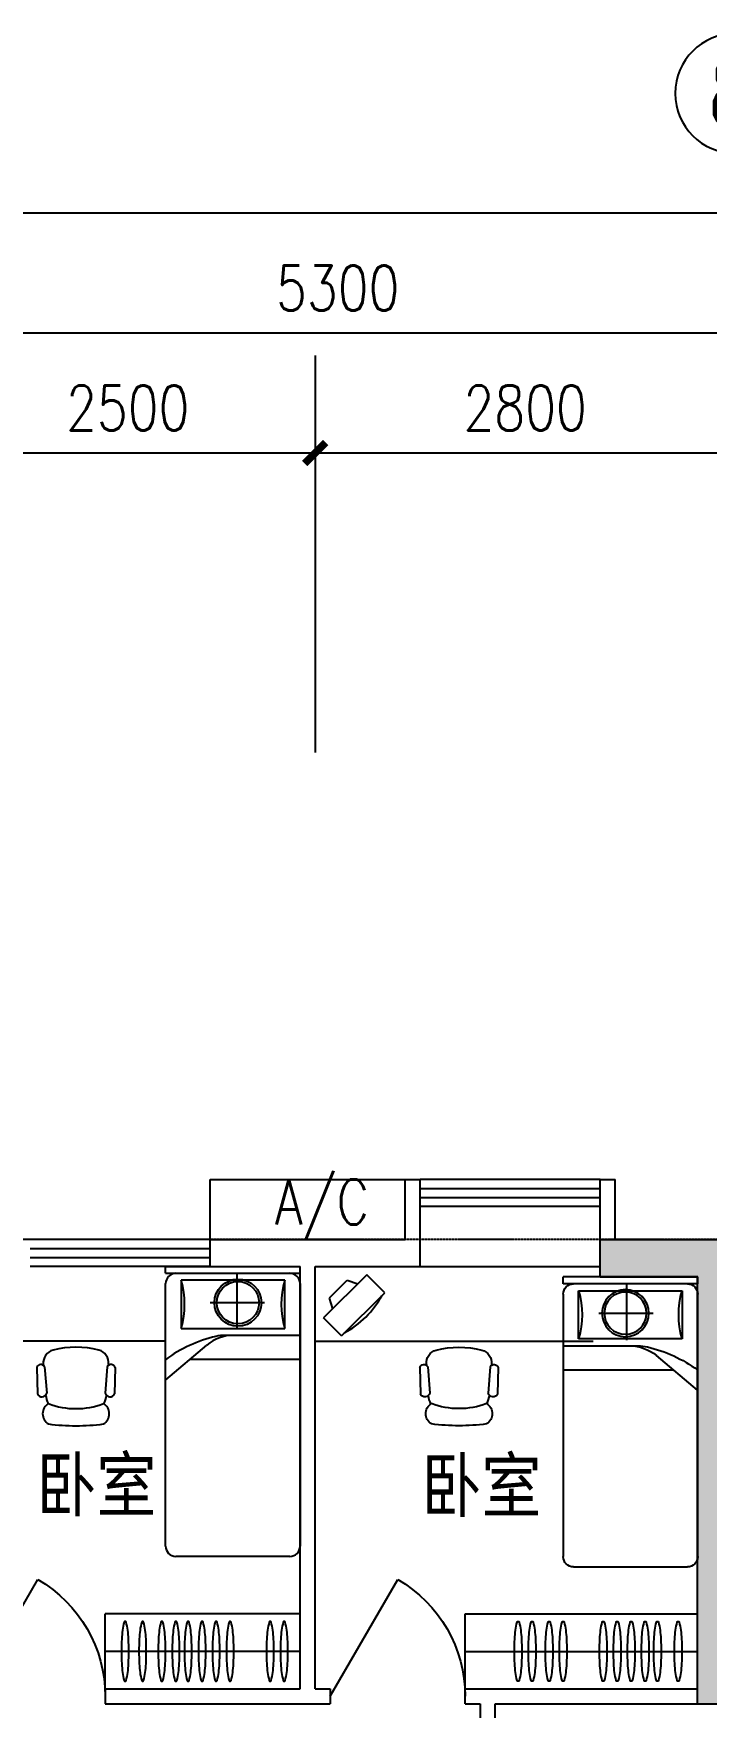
# Model space of a CAD drawing. Header units: millimetres. Extents: x 1460 to 36657, y 698 to 48137.
# Drawn here: x 21028 to 25516, y 36962 to 48137 of the extents above; entities that cross this region are included whole.
import ezdxf
from ezdxf.enums import TextEntityAlignment as Align

# ---------------------------------------------------------------- set-up
doc = ezdxf.new("R2010")
doc.units = ezdxf.units.MM
doc.linetypes.add('DOTE', pattern=[2.42, 2, -0.2, 0.02, -0.2])
for name, color, linetype in [('AXIS', 3, 'Continuous'), ('AXIS_TEXT', 7, 'Continuous'), ('DOTE', 1, 'DOTE'), ('F', 12, 'Continuous'), ('MC', 4, 'Continuous'), ('SO', 9, 'Continuous'), ('WALL', 4, 'Continuous'), ('WINDOW', 5, 'Continuous'), ('WINDOW_TEXT', 7, 'Continuous')]:
    doc.layers.add(name, color=color, linetype=linetype)
doc.styles.add('ATT', font='TXT')
doc.styles.add('COMPLEX', font='COMPLEX')
doc.styles.add('DIM_FONT', font='SIMPLEX.shx', dxfattribs={"width": 0.8})
doc.styles.add('HZTXT', font='SIMPLEX', dxfattribs={"bigfont": 'HZTXT'})
doc.styles.add('SIMPLEX', font='SIMPLEX.SHX')
doc.dimstyles.new('AXIS', dxfattribs={"dimtxt": 300, "dimasz": 1, "dimexe": 250, "dimexo": 300, "dimgap": 150, "dimtad": 1, "dimdec": 0, "dimdsep": 46, "dimtxsty": 'DIM_FONT', "dimblk": '_DIMX', "dimblk1": 'ARCHTICK', "dimblk2": 'ARCHTICK', "dimcen": 0.1, "dimse1": 1, "dimse2": 1, "dimclrt": 7, "dimadec": 0, "dimazin": 0, "dimtfac": 1, "dimtdec": 0, "dimtix": 1, "dimtmove": 2, "dimatfit": 3, "dimldrblk": '_DIMX', "dimfxl": 1, "dimtolj": 1, "dimtzin": 0, "dimarcsym": 0})

# ---------------------------------------------------------------- blocks, each defined once
blk = doc.blocks.new('_DIMX')
at = {"const_width": 50}
blk.add_lwpolyline([(-70, -70), (70, 70)], dxfattribs=at)
blk = doc.blocks.new('*D128')
at = {"layer": 'AXIS', "color": 0, "lineweight": -2, "transparency": 16777216}
blk.add_line((27406, 46937), (5408, 46937), dxfattribs=at)
at = {"layer": 'DEFPOINTS', "color": 0, "transparency": 16777216}
for p in [(5407, 46937), (5407, 43337), (27407, 43337)]:
    blk.add_point(p, dxfattribs=at)
at = {"layer": 'AXIS', "color": 0, "lineweight": -2, "transparency": 16777216, "rotation": 180}
blk.add_blockref('_DIMX', (5407, 46937), dxfattribs=at)
at = {"layer": 'AXIS', "color": 0, "lineweight": -2, "transparency": 16777216}
blk.add_blockref('_DIMX', (27407, 46937), dxfattribs=at)
at = {"layer": 'AXIS', "color": 7, "transparency": 16777216, "insert": (17266, 47387), "char_height": 300, "attachment_point": 5, "style": 'DIM_FONT'}
blk.add_mtext('\\A1;22000', dxfattribs=at)
blk = doc.blocks.new('_ARCHTICK')
at = {"color": 0, "linetype": 'ByBlock', "const_width": 0.15}
blk.add_lwpolyline([(-0.5, -0.5), (0.5, 0.5)], dxfattribs=at)
blk = doc.blocks.new('*D103')
at = {"layer": 'AXIS', "color": 0, "lineweight": -2, "transparency": 16777216}
blk.add_line((25706, 46137), (20408, 46137), dxfattribs=at)
at = {"layer": 'DEFPOINTS', "color": 0, "transparency": 16777216}
for p in [(20407, 46137), (20407, 43337), (25707, 43337)]:
    blk.add_point(p, dxfattribs=at)
at = {"layer": 'AXIS', "color": 0, "lineweight": -2, "transparency": 16777216, "rotation": 180}
blk.add_blockref('_DIMX', (20407, 46137), dxfattribs=at)
at = {"layer": 'AXIS', "color": 0, "lineweight": -2, "transparency": 16777216}
blk.add_blockref('_DIMX', (25707, 46137), dxfattribs=at)
at = {"layer": 'AXIS', "color": 7, "transparency": 16777216, "insert": (23057, 46437), "char_height": 300, "attachment_point": 5, "style": 'DIM_FONT'}
blk.add_mtext('\\A1;5300', dxfattribs=at)
blk = doc.blocks.new('11PTVN02')
at = {"color": 0, "linetype": 'ByBlock'}
for p, q in [((14, 24), (4, 24)), ((4, 24), (4, 0)), ((14, 0), (14, 24)), ((0, 17), (4, 19)), ((0, 12), (0, 17)), ((0, 12), (0, 7)), ((0, 7), (4, 5)), ((14, 0), (4, 0))]:
    blk.add_line(p, q, dxfattribs=at)
blk.add_arc((-21.5, 12), 37, 343.62955, 16.37045, dxfattribs=at)
at = {"color": 0, "linetype": 'ByBlock', "style": 'ATT'}
for tag, p, flags in [('ITEM', (1, -12), 3), ('ROOM_NUMBER', (1, -20), 1), ('WIDTH', (1, -29), 3), ('DEPTH', (1, -38), 3)]:
    blk.add_attdef(tag, p, '', height=6, dxfattribs=dict(at, flags=flags))
blk = doc.blocks.new('-TV')
at = {"xscale": 25, "yscale": 25, "zscale": 25}
blk.add_blockref('11PTVN02', (-1, -1), dxfattribs=at)
blk = doc.blocks.new('_DBLK')
blk.add_line((-0.5, 0), (0, -0.866))
blk.add_arc((-0.5, 0), 1, 300, 0)
at = {"style": 'SIMPLEX', "flags": 9}
blk.add_attdef('A', text='', height=1, dxfattribs=at).set_placement((0, 1.5), align=Align.MIDDLE)
blk = doc.blocks.new('_WBLK')
for p, q in [((-0.5, 0.5), (0.5, 0.5)), ((0.5, 0.1667), (-0.5, 0.1667)), ((0.5, -0.1667), (-0.5, -0.1667)), ((-0.5, -0.5), (0.5, -0.5))]:
    blk.add_line(p, q)
at = {"layer": 'WINDOW_TEXT', "style": 'SIMPLEX', "flags": 9}
blk.add_attdef('A', text='', height=1, dxfattribs=at).set_placement((0, 1.5), align=Align.MIDDLE)
blk = doc.blocks.new('12PSTG02')
at = {"color": 0, "linetype": 'ByBlock'}
for p, q in [((-5.882738, 11.493405), (-13.636493, 11.294805)), ((-5.73403, 9.170818), (-13.415554, 8.575543)), ((-4.996459, 9.562867), (-5.284204, 9.540568)), ((-5.73403, -9.170818), (-13.415554, -8.575543)), ((-4.996459, -9.562867), (-5.284204, -9.540568)), ((-4.996459, -9.562867), (-5.28099, -9.544821)), ((-5.882738, -11.493405), (-13.636493, -11.294805))]:
    blk.add_line(p, q, dxfattribs=at)
for centre, radius, start, end in [((-13.097037, 9.970029), 1.4304, 112.156422, 257.133709), ((-6.286552, 10.301496), 1.258456, 296.04311, 71.283835), ((39.486083, 0), 62.486083, 172.590731, 187.409269), ((-19.5, 6.311132), 3.452743, 30.392687, 149.607313), ((4.70097, 0), 22.70097, 159.208954, 200.791046), ((-12.998837, 0.943692), 7.999035, 97.334712, 116.212212), ((-4.647836, 5.578088), 4, 16.10866, 95), ((-28.187947, 0), 28.187947, 346.275006, 13.724994), ((-19.5, -6.311132), 3.452743, 210.392687, 329.607313), ((-12.998837, -1.056308), 7.999035, 243.61801, 261.904764), ((-13.097037, -9.970029), 1.4304, 102.866291, 247.843578), ((-6.286552, -10.301496), 1.258456, 288.716165, 63.95689), ((-4.647836, -5.578088), 4, 265, 343.89134)]:
    blk.add_arc(centre, radius, start, end, dxfattribs=at)
at = {"color": 0, "linetype": 'ByBlock', "style": 'ATT'}
for tag, p, flags in [('ITEM', (-22, -21), 3), ('ROOM_NUMBER', (-22, -29), 1)]:
    blk.add_attdef(tag, p, '', height=6, dxfattribs=dict(at, flags=flags))
blk = doc.blocks.new('-CHAI6')
at = {"xscale": 22.75, "yscale": 22.75, "zscale": 22.75}
blk.add_blockref('12PSTG02', (519, 28), dxfattribs=at)
blk = doc.blocks.new('-BED1')
at = {"layer": 'F', "linetype": 'ByBlock'}
for p, q in [((47, 892), (1, 892)), ((1, -5), (1, 892)), ((47, -5), (47, 892)), ((93, 789), (93, 99)), ((415, 789), (93, 789)), ((116, 892), (1868, 892)), ((415, 99), (415, 789)), ((461, 892), (461, 393)), ((622, 892), (622, 156)), ((1937, 823), (1937, 64)), ((757, -4), (526, 270)), ((93, 99), (415, 99)), ((47, -5), (1, -5)), ((1868, -5), (116, -5))]:
    blk.add_line(p, q, dxfattribs=at)
for centre, radius, start, end in [((116, 823), 69, 90, 180), ((254, 1341), 575, 253.7398, 286.2602), ((1868, 823), 69, 0, 90), ((737, 448), 276, 180, 220.1059), ((737, 393), 276, 180, 193.3928), ((1379, 546), 936, 193.3928, 216.0202), ((254, -453), 575, 73.7398, 106.2602), ((116, 64), 69, 180, 270), ((1868, 64), 69, 270, 0)]:
    blk.add_arc(centre, radius, start, end, dxfattribs=at)
blk = doc.blocks.new('-BEDD1')
at = {"layer": 'F'}
for p, q in [((-616, -2333), (-616, -1956)), ((-801, -2136), (-439, -2136))]:
    blk.add_line(p, q, dxfattribs=at)
for radius in [157, 141]:
    blk.add_circle((-624, -2136), radius, dxfattribs=at)
at = {"layer": 'F', "rotation": 90}
blk.add_blockref('-BED1', (-147, -2379), dxfattribs=at)
blk = doc.blocks.new('_AXISO')
blk.add_circle((0, 0), 0.5)
at = {"layer": 'AXIS_TEXT', "style": 'COMPLEX', "width": 1.041667}
blk.add_attdef('A', text='', height=0.56, dxfattribs=at).set_placement((-0.25, -0.28), (0.25, -0.28), align=Align.FIT)

msp = doc.modelspace()

# ---------------------------------------------------------------- linework, layer by layer
at = {"layer": 'AXIS'}
msp.add_line((22906.7, 45986.7), (22906.7, 43336.7), dxfattribs=at)
at = {"layer": 'DOTE'}
msp.add_line((28806.7, 40086.7), (3406.7, 40086.7), dxfattribs=at)
at = {"layer": 'F'}
for p, q in [((21909.7, 39406.7), (20506.7, 39406.7)), ((22906.7, 39406.7), (24759.7, 39406.7)), ((22806.7, 37586.7), (21506.7, 37586.7)), ((21506.7, 37086.7), (21506.7, 37586.7)), ((23906.7, 37586.7), (25456.7, 37586.7)), ((23906.7, 37086.7), (23906.7, 37586.7)), ((22806.7, 37336.7), (21506.7, 37336.7)), ((23906.7, 37336.7), (25456.7, 37336.7))]:
    msp.add_line(p, q, dxfattribs=at)
for points in [[(21639.1, 37136.7, 0.3318244), (21645.3, 37141.2, 0.0416712), (21656.6, 37195.2, 0.0179092), (21661.7, 37253.9, 0.0127535), (21663.8, 37336.7, 0.0127535), (21661.7, 37419.4, 0.0179092), (21656.6, 37478.1, 0.0416712), (21645.3, 37532.1, 0.3318244), (21639.1, 37536.7, 0.3318244), (21633, 37532.1, 0.0416712), (21621.7, 37478.1, 0.0179092), (21616.6, 37419.4, 0.0127535), (21614.5, 37336.7, 0.0127535), (21616.6, 37253.9, 0.0179092), (21621.7, 37195.2, 0.0416712), (21633, 37141.2, 0.3318244)], [(21755.8, 37136.7, 0.3318244), (21761.9, 37141.2, 0.0416712), (21773.2, 37195.2, 0.0179092), (21778.3, 37253.9, 0.0127535), (21780.4, 37336.7, 0.0127535), (21778.3, 37419.4, 0.0179092), (21773.2, 37478.1, 0.0416712), (21761.9, 37532.1, 0.3318244), (21755.8, 37536.7, 0.3318244), (21749.6, 37532.1, 0.0416712), (21738.4, 37478.1, 0.0179092), (21733.2, 37419.4, 0.0127535), (21731.1, 37336.7, 0.0127535), (21733.2, 37253.9, 0.0179092), (21738.4, 37195.2, 0.0416712), (21749.6, 37141.2, 0.3318244)], [(21884.1, 37136.7, 0.3318244), (21890.2, 37141.2, 0.0416712), (21901.5, 37195.2, 0.0179092), (21906.6, 37253.9, 0.0127535), (21908.7, 37336.7, 0.0127535), (21906.6, 37419.4, 0.0179092), (21901.5, 37478.1, 0.0416712), (21890.2, 37532.1, 0.3318244), (21884.1, 37536.7, 0.3318244), (21877.9, 37532.1, 0.0416712), (21866.7, 37478.1, 0.0179092), (21861.6, 37419.4, 0.0127535), (21859.4, 37336.7, 0.0127535), (21861.6, 37253.9, 0.0179092), (21866.7, 37195.2, 0.0416712), (21877.9, 37141.2, 0.3318244)], [(21977.4, 37136.7, 0.3318244), (21983.6, 37141.2, 0.0416712), (21994.8, 37195.2, 0.0179092), (22000, 37253.9, 0.0127535), (22002.1, 37336.7, 0.0127535), (22000, 37419.4, 0.0179092), (21994.8, 37478.1, 0.0416712), (21983.6, 37532.1, 0.3318244), (21977.4, 37536.7, 0.3318244), (21971.3, 37532.1, 0.0416712), (21960, 37478.1, 0.0179092), (21954.9, 37419.4, 0.0127535), (21952.8, 37336.7, 0.0127535), (21954.9, 37253.9, 0.0179092), (21960, 37195.2, 0.0416712), (21971.3, 37141.2, 0.3318244)], [(22059.1, 37136.7, 0.3318244), (22065.2, 37141.2, 0.0416712), (22076.5, 37195.2, 0.0179092), (22081.6, 37253.9, 0.0127535), (22083.7, 37336.7, 0.0127535), (22081.6, 37419.4, 0.0179092), (22076.5, 37478.1, 0.0416712), (22065.2, 37532.1, 0.3318244), (22059.1, 37536.7, 0.3318244), (22052.9, 37532.1, 0.0416712), (22041.6, 37478.1, 0.0179092), (22036.5, 37419.4, 0.0127535), (22034.4, 37336.7, 0.0127535), (22036.5, 37253.9, 0.0179092), (22041.6, 37195.2, 0.0416712), (22052.9, 37141.2, 0.3318244)], [(22152.4, 37136.7, 0.3318244), (22158.5, 37141.2, 0.0416712), (22169.8, 37195.2, 0.0179092), (22174.9, 37253.9, 0.0127535), (22177, 37336.7, 0.0127535), (22174.9, 37419.4, 0.0179092), (22169.8, 37478.1, 0.0416712), (22158.5, 37532.1, 0.3318244), (22152.4, 37536.7, 0.3318244), (22146.2, 37532.1, 0.0416712), (22134.9, 37478.1, 0.0179092), (22129.8, 37419.4, 0.0127535), (22127.7, 37336.7, 0.0127535), (22129.8, 37253.9, 0.0179092), (22134.9, 37195.2, 0.0416712), (22146.2, 37141.2, 0.3318244)], [(22245.7, 37136.7, 0.3318244), (22251.8, 37141.2, 0.0416712), (22263.1, 37195.2, 0.0179092), (22268.2, 37253.9, 0.0127535), (22270.3, 37336.7, 0.0127535), (22268.2, 37419.4, 0.0179092), (22263.1, 37478.1, 0.0416712), (22251.8, 37532.1, 0.3318244), (22245.7, 37536.7, 0.3318244), (22239.5, 37532.1, 0.0416712), (22228.3, 37478.1, 0.0179092), (22223.2, 37419.4, 0.0127535), (22221, 37336.7, 0.0127535), (22223.2, 37253.9, 0.0179092), (22228.3, 37195.2, 0.0416712), (22239.5, 37141.2, 0.3318244)], [(22339, 37136.7, 0.3318244), (22345.2, 37141.2, 0.0416712), (22356.4, 37195.2, 0.0179092), (22361.6, 37253.9, 0.0127535), (22363.7, 37336.7, 0.0127535), (22361.6, 37419.4, 0.0179092), (22356.4, 37478.1, 0.0416712), (22345.2, 37532.1, 0.3318244), (22339, 37536.7, 0.3318244), (22332.9, 37532.1, 0.0416712), (22321.6, 37478.1, 0.0179092), (22316.5, 37419.4, 0.0127535), (22314.4, 37336.7, 0.0127535), (22316.5, 37253.9, 0.0179092), (22321.6, 37195.2, 0.0416712), (22332.9, 37141.2, 0.3318244)], [(22606.3, 37136.7, 0.3318244), (22612.5, 37141.2, 0.0416712), (22623.8, 37195.2, 0.0179092), (22628.9, 37253.9, 0.0127535), (22631, 37336.7, 0.0127535), (22628.9, 37419.4, 0.0179092), (22623.8, 37478.1, 0.0416712), (22612.5, 37532.1, 0.3318244), (22606.3, 37536.7, 0.3318244), (22600.2, 37532.1, 0.0416712), (22588.9, 37478.1, 0.0179092), (22583.8, 37419.4, 0.0127535), (22581.7, 37336.7, 0.0127535), (22583.8, 37253.9, 0.0179092), (22588.9, 37195.2, 0.0416712), (22600.2, 37141.2, 0.3318244)], [(22699.7, 37136.7, 0.3318244), (22705.8, 37141.2, 0.0416712), (22717.1, 37195.2, 0.0179092), (22722.2, 37253.9, 0.0127535), (22724.3, 37336.7, 0.0127535), (22722.2, 37419.4, 0.0179092), (22717.1, 37478.1, 0.0416712), (22705.8, 37532.1, 0.3318244), (22699.7, 37536.7, 0.3318244), (22693.5, 37532.1, 0.0416712), (22682.2, 37478.1, 0.0179092), (22677.1, 37419.4, 0.0127535), (22675, 37336.7, 0.0127535), (22677.1, 37253.9, 0.0179092), (22682.2, 37195.2, 0.0416712), (22693.5, 37141.2, 0.3318244)], [(24259.7, 37136.7, -0.3318244), (24253.5, 37141.2, -0.0416712), (24242.2, 37195.2, -0.0179092), (24237.1, 37253.9, -0.0127535), (24235, 37336.7, -0.0127535), (24237.1, 37419.4, -0.0179092), (24242.2, 37478.1, -0.0416712), (24253.5, 37532.1, -0.3318244), (24259.7, 37536.7, -0.3318244), (24265.8, 37532.1, -0.0416712), (24277.1, 37478.1, -0.0179092), (24282.2, 37419.4, -0.0127535), (24284.3, 37336.7, -0.0127535), (24282.2, 37253.9, -0.0179092), (24277.1, 37195.2, -0.0416712), (24265.8, 37141.2, -0.3318244)], [(24353, 37136.7, -0.3318244), (24346.8, 37141.2, -0.0416712), (24335.5, 37195.2, -0.0179092), (24330.4, 37253.9, -0.0127535), (24328.3, 37336.7, -0.0127535), (24330.4, 37419.4, -0.0179092), (24335.5, 37478.1, -0.0416712), (24346.8, 37532.1, -0.3318244), (24353, 37536.7, -0.3318244), (24359.1, 37532.1, -0.0416712), (24370.4, 37478.1, -0.0179092), (24375.5, 37419.4, -0.0127535), (24377.6, 37336.7, -0.0127535), (24375.5, 37253.9, -0.0179092), (24370.4, 37195.2, -0.0416712), (24359.1, 37141.2, -0.3318244)], [(24466.5, 37136.7, -0.3318244), (24460.4, 37141.2, -0.0416712), (24449.1, 37195.2, -0.0179092), (24444, 37253.9, -0.0127535), (24441.9, 37336.7, -0.0127535), (24444, 37419.4, -0.0179092), (24449.1, 37478.1, -0.0416712), (24460.4, 37532.1, -0.3318244), (24466.5, 37536.7, -0.3318244), (24472.7, 37532.1, -0.0416712), (24483.9, 37478.1, -0.0179092), (24489.1, 37419.4, -0.0127535), (24491.2, 37336.7, -0.0127535), (24489.1, 37253.9, -0.0179092), (24483.9, 37195.2, -0.0416712), (24472.7, 37141.2, -0.3318244)], [(24559.8, 37136.7, -0.3318244), (24553.7, 37141.2, -0.0416712), (24542.4, 37195.2, -0.0179092), (24537.3, 37253.9, -0.0127535), (24535.2, 37336.7, -0.0127535), (24537.3, 37419.4, -0.0179092), (24542.4, 37478.1, -0.0416712), (24553.7, 37532.1, -0.3318244), (24559.8, 37536.7, -0.3318244), (24566, 37532.1, -0.0416712), (24577.3, 37478.1, -0.0179092), (24582.4, 37419.4, -0.0127535), (24584.5, 37336.7, -0.0127535), (24582.4, 37253.9, -0.0179092), (24577.3, 37195.2, -0.0416712), (24566, 37141.2, -0.3318244)], [(24827.2, 37136.7, -0.3318244), (24821, 37141.2, -0.0416712), (24809.7, 37195.2, -0.0179092), (24804.6, 37253.9, -0.0127535), (24802.5, 37336.7, -0.0127535), (24804.6, 37419.4, -0.0179092), (24809.7, 37478.1, -0.0416712), (24821, 37532.1, -0.3318244), (24827.2, 37536.7, -0.3318244), (24833.3, 37532.1, -0.0416712), (24844.6, 37478.1, -0.0179092), (24849.7, 37419.4, -0.0127535), (24851.8, 37336.7, -0.0127535), (24849.7, 37253.9, -0.0179092), (24844.6, 37195.2, -0.0416712), (24833.3, 37141.2, -0.3318244)], [(24920.5, 37136.7, -0.3318244), (24914.3, 37141.2, -0.0416712), (24903, 37195.2, -0.0179092), (24897.9, 37253.9, -0.0127535), (24895.8, 37336.7, -0.0127535), (24897.9, 37419.4, -0.0179092), (24903, 37478.1, -0.0416712), (24914.3, 37532.1, -0.3318244), (24920.5, 37536.7, -0.3318244), (24926.6, 37532.1, -0.0416712), (24937.9, 37478.1, -0.0179092), (24943, 37419.4, -0.0127535), (24945.1, 37336.7, -0.0127535), (24943, 37253.9, -0.0179092), (24937.9, 37195.2, -0.0416712), (24926.6, 37141.2, -0.3318244)], [(25013.8, 37136.7, -0.3318244), (25007.6, 37141.2, -0.0416712), (24996.4, 37195.2, -0.0179092), (24991.3, 37253.9, -0.0127535), (24989.1, 37336.7, -0.0127535), (24991.3, 37419.4, -0.0179092), (24996.4, 37478.1, -0.0416712), (25007.6, 37532.1, -0.3318244), (25013.8, 37536.7, -0.3318244), (25020, 37532.1, -0.0416712), (25031.2, 37478.1, -0.0179092), (25036.3, 37419.4, -0.0127535), (25038.4, 37336.7, -0.0127535), (25036.3, 37253.9, -0.0179092), (25031.2, 37195.2, -0.0416712), (25020, 37141.2, -0.3318244)], [(25107.1, 37136.7, -0.3318244), (25101, 37141.2, -0.0416712), (25089.7, 37195.2, -0.0179092), (25084.6, 37253.9, -0.0127535), (25082.5, 37336.7, -0.0127535), (25084.6, 37419.4, -0.0179092), (25089.7, 37478.1, -0.0416712), (25101, 37532.1, -0.3318244), (25107.1, 37536.7, -0.3318244), (25113.3, 37532.1, -0.0416712), (25124.5, 37478.1, -0.0179092), (25129.7, 37419.4, -0.0127535), (25131.8, 37336.7, -0.0127535), (25129.7, 37253.9, -0.0179092), (25124.5, 37195.2, -0.0416712), (25113.3, 37141.2, -0.3318244)], [(25188.8, 37136.7, -0.3318244), (25182.6, 37141.2, -0.0416712), (25171.3, 37195.2, -0.0179092), (25166.2, 37253.9, -0.0127535), (25164.1, 37336.7, -0.0127535), (25166.2, 37419.4, -0.0179092), (25171.3, 37478.1, -0.0416712), (25182.6, 37532.1, -0.3318244), (25188.8, 37536.7, -0.3318244), (25194.9, 37532.1, -0.0416712), (25206.2, 37478.1, -0.0179092), (25211.3, 37419.4, -0.0127535), (25213.4, 37336.7, -0.0127535), (25211.3, 37253.9, -0.0179092), (25206.2, 37195.2, -0.0416712), (25194.9, 37141.2, -0.3318244)], [(25327, 37136.7, -0.3318244), (25320.9, 37141.2, -0.0416712), (25309.6, 37195.2, -0.0179092), (25304.5, 37253.9, -0.0127535), (25302.4, 37336.7, -0.0127535), (25304.5, 37419.4, -0.0179092), (25309.6, 37478.1, -0.0416712), (25320.9, 37532.1, -0.3318244), (25327, 37536.7, -0.3318244), (25333.2, 37532.1, -0.0416712), (25344.5, 37478.1, -0.0179092), (25349.6, 37419.4, -0.0127535), (25351.7, 37336.7, -0.0127535), (25349.6, 37253.9, -0.0179092), (25344.5, 37195.2, -0.0416712), (25333.2, 37141.2, -0.3318244)]]:
    msp.add_lwpolyline(points, format="xyb", close=True, dxfattribs=at)
at = {"layer": 'MC'}
for p, q in [((22206.7, 40486.7), (23506.7, 40486.7)), ((22206.7, 40086.7), (22206.7, 40486.7)), ((23606.7, 39906.7), (24806.7, 39906.7))]:
    msp.add_line(p, q, dxfattribs=at)
at = {"layer": 'SO'}
for points in [[(24806.7, 40086.7), (24806.7, 39836.7), (25706.7, 40086.7), (25456.7, 39836.7)], [(25706.7, 40086.7), (25456.7, 39836.7), (25706.7, 36986.7), (25456.7, 36986.7)]]:
    msp.add_solid(points, dxfattribs=at)
at = {"layer": 'WALL'}
for p, q in [((23506.7, 40486.7), (23606.7, 40486.7)), ((23506.7, 40086.7), (23506.7, 40486.7)), ((23606.7, 39906.7), (23606.7, 40486.7)), ((24806.7, 39836.7), (24806.7, 40486.7)), ((24806.7, 40486.7), (24906.7, 40486.7)), ((24906.7, 40086.7), (24906.7, 40486.7)), ((22206.7, 40086.7), (23506.7, 40086.7)), ((22206.7, 39906.7), (22206.7, 40086.7)), ((24806.7, 40086.7), (25706.7, 40086.7)), ((22206.7, 39906.7), (22806.7, 39906.7)), ((22806.7, 37086.7), (22806.7, 39906.7)), ((22906.7, 39906.7), (23606.7, 39906.7)), ((22906.7, 37086.7), (22906.7, 39906.7)), ((24806.7, 39836.7), (25456.7, 39836.7)), ((25456.7, 36986.7), (25456.7, 39836.7)), ((21506.7, 37086.7), (22806.7, 37086.7)), ((21506.7, 37086.7), (21506.7, 36986.7)), ((22906.7, 37086.7), (23006.7, 37086.7)), ((23006.7, 37086.7), (23006.7, 36986.7)), ((23906.7, 37086.7), (24006.7, 37086.7)), ((23906.7, 36986.7), (23906.7, 37086.7)), ((24006.7, 37086.7), (25456.7, 37086.7)), ((24006.7, 37086.7), (24006.7, 37086.7)), ((21506.7, 36986.7), (23006.7, 36986.7)), ((23906.7, 36986.7), (24006.7, 36986.7)), ((24006.7, 36986.7), (24006.7, 35886.7)), ((24106.7, 35786.7), (24106.7, 36986.7)), ((24106.7, 36986.7), (25456.7, 36986.7)), ((25456.7, 36986.7), (25706.7, 36986.7))]:
    msp.add_line(p, q, dxfattribs=at)

# ---------------------------------------------------------------- block references
at = {"layer": 'AXIS'}
ref = msp.add_blockref('_AXISO', (25706.7, 47736.7), dxfattribs=dict(at, xscale=-800, yscale=800, zscale=800, rotation=180))
ref.add_attrib('A', '8', dxfattribs={"layer": 'AXIS_TEXT', "height": 448, "style": 'COMPLEX', "width": 1.339286}).set_placement((25506.7, 47512.7), (25906.7, 47512.7), align=Align.FIT)
at = {"layer": 'F', "xscale": 0.6771600000000001, "yscale": 0.6771600000000001, "zscale": 0.6771600000000001, "rotation": 314.834581265707}
msp.add_blockref('-TV', (22915.7, 39611.3), dxfattribs=at)
at = {"layer": 'F', "rotation": 90}
msp.add_blockref('-CHAI6', (21339.1, 38847.2), dxfattribs=at)
at = {"layer": 'F', "xscale": -1, "rotation": 270}
msp.add_blockref('-CHAI6', (23837.4, 38847.2), dxfattribs=at)
at = {"layer": 'WALL', "rotation": 180}
msp.add_blockref('-BEDD1', (21767, 37528.1), dxfattribs=at)
at = {"layer": 'WALL', "xscale": -1, "rotation": 180}
msp.add_blockref('-BEDD1', (25599.4, 37458.1), dxfattribs=at)
at = {"layer": 'WINDOW'}
for name, p, xscale, yscale, zscale in [('_WBLK', (24206.7, 40396.7), -1200, 180, 1200), ('_WBLK', (21606.7, 39996.7), -1200, 180, 1200), ('_DBLK', (23456.7, 37036.7), 900, -900, 900)]:
    msp.add_blockref(name, p, dxfattribs=dict(at, xscale=xscale, yscale=yscale, zscale=zscale))
at = {"layer": 'WINDOW', "xscale": -900, "yscale": 900, "zscale": 900, "rotation": 180}
msp.add_blockref('_DBLK', (21056.7, 37036.7), dxfattribs=at)

# ---------------------------------------------------------------- texts
at = {"layer": 'MC', "style": 'DIM_FONT', "width": 0.8}
msp.add_text('A/C', height=300, dxfattribs=at).set_placement((22638.2, 40186.7))
at = {"layer": 'MC', "style": 'HZTXT'}
for p in [(21047.4, 38235.2), (23614.8, 38230.5)]:
    msp.add_text('卧室', height=400, dxfattribs=at).set_placement(p)

# ---------------------------------------------------------------- dimensions: what is measured, and where the dimension line sits
at = {"layer": 'AXIS'}
dim = msp.add_linear_dim(base=(5406.7, 46936.7), p1=(27406.7, 43336.7), p2=(5406.7, 43336.7), angle=180, dimstyle='AXIS', dxfattribs=at)
dim.commit()
dim.dimension.update_dxf_attribs({"geometry": '*D128', "text_midpoint": (17265.6, 47386.7), "dimtype": 161})
dim = msp.add_aligned_dim(p1=(25706.7, 43336.7), p2=(20406.7, 43336.7), distance=-2800, dimstyle='AXIS', dxfattribs=at)
dim.commit()
dim.dimension.update_dxf_attribs({"geometry": '*D103', "text_midpoint": (23056.7, 46436.7)})
for p1, p2 in [((20406.7, 43536.7), (22906.7, 43536.7)), ((22906.7, 43536.7), (25706.7, 43536.7))]:
    msp.add_aligned_dim(p1=p1, p2=p2, distance=1800, dimstyle='AXIS', dxfattribs=at).render()

doc.saveas('drawing.dxf')
